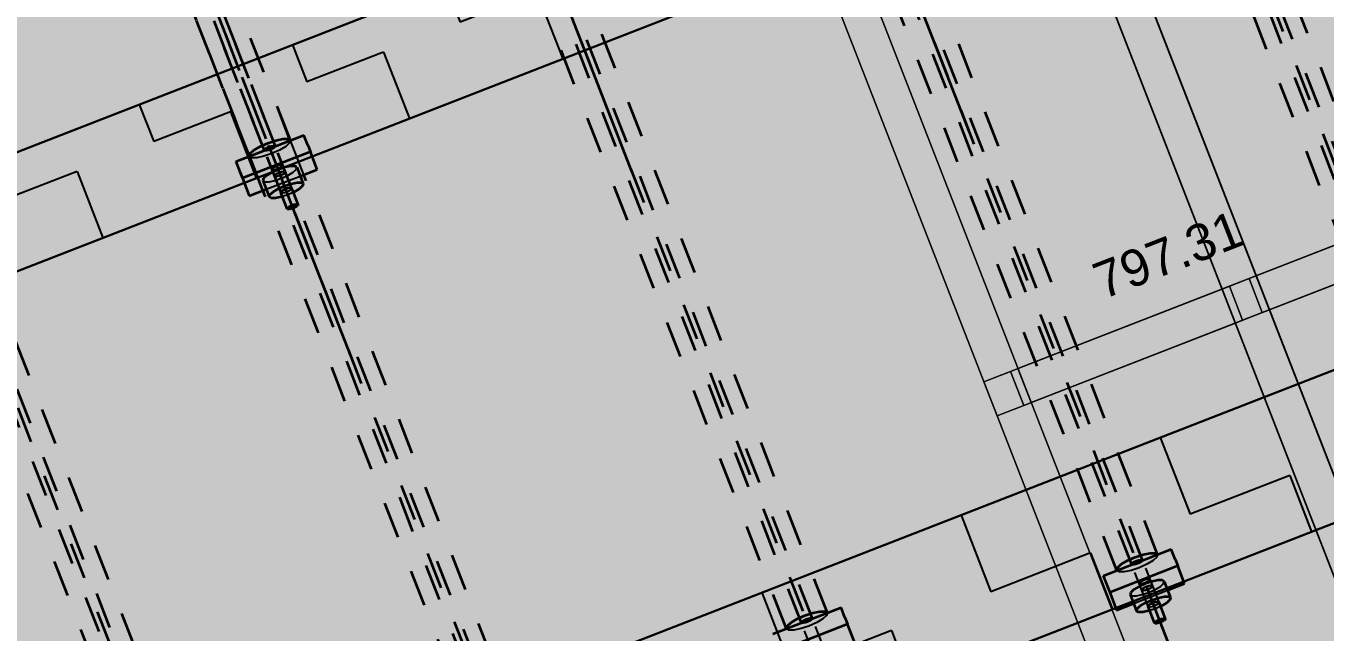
# Model space of a CAD drawing. Header units: metres. Extents: x 2688466 to 2688595, y 1221626 to 1221756.
# Drawn here: x 2688518.022 to 2688521.577, y 1221713.73 to 1221715.39 of the extents above; entities that cross this region are included whole.
import ezdxf

# ---------------------------------------------------------------- set-up
doc = ezdxf.new("R2010")
doc.units = ezdxf.units.M
doc.linetypes.add('AUSGEZOGEN', pattern=[0])
doc.linetypes.add('VERDECKT2_S2', pattern=[0.15, 0.1, -0.05])
for name, color, linetype, lineweight in [('Beton Ansicht', 7, 'AUSGEZOGEN', 35), ('Schnittbeschriftung', 7, 'AUSGEZOGEN', 50), ('Standard', 7, 'AUSGEZOGEN', 13), ('Text Decke', 7, 'AUSGEZOGEN', 25)]:
    doc.layers.add(name, color=color, linetype=linetype, lineweight=lineweight)
doc.styles.add('ARIAL', font='arial.ttf')

# ---------------------------------------------------------------- blocks, each defined once
blk = doc.blocks.new('Kran parametrisch_$F1')
at = {"layer": 'Standard', "color": 1, "linetype": 'AUSGEZOGEN', "lineweight": 18, "transparency": 33554687}
for points in [[(-0.75, -1), (-0.65, -1), (-0.65, 50), (-0.75, 50)], [(-0.65, -1), (-0.75, -1), (-0.75, 50), (-0.65, 50)], [(-0.75, -1), (-0.75, 50), (-0.75, 50), (-0.75, -1)], [(-0.65, 50), (-0.65, -1), (-0.65, -1), (-0.65, 50)], [(-0.05, -1), (0.05, -1), (0.05, 50), (-0.05, 50)], [(0.05, -1), (-0.05, -1), (-0.05, 50), (0.05, 50)], [(-0.05, -1), (-0.05, 50), (-0.05, 50), (-0.05, -1)], [(-0.05, -1), (0.05, -1), (0.05, 50), (-0.05, 50)], [(0.05, -1), (-0.05, -1), (-0.05, 50), (0.05, 50)], [(-0.05, -1), (-0.05, 50), (-0.05, 50), (-0.05, -1)], [(0.05, 50), (0.05, -1), (0.05, -1), (0.05, 50)], [(0.05, 50), (0.05, -1), (0.05, -1), (0.05, 50)], [(0.05, 0), (-0.05, 0), (-0.05, 33.3333), (0.05, 33.3333)], [(-0.05, 0), (-0.05, -0.0119), (-0.05, 33.3214), (-0.05, 33.3333)], [(-0.05, -0.0119), (0.05, -0.0119), (0.05, 33.3214), (-0.05, 33.3214)], [(0.05, -0.0119), (0.05, 0), (0.05, 33.3333), (0.05, 33.3214)], [(-0.75, 25.5), (-0.6711, 25.5), (-0.6711, 25.6), (-0.75, 25.6)], [(-0.05, 25.6), (-0.05, 25.5), (-0.75, 25.5), (-0.75, 25.6)], [(0.0289, 25.6), (-0.05, 25.6), (-0.75, 25.6), (-0.6711, 25.6)], [(0.0289, 25.5), (0.0289, 25.6), (-0.6711, 25.6), (-0.6711, 25.5)], [(-0.65, 25.5), (0.65, 25.5), (0.65, 25.6), (-0.65, 25.6)], [(0.65, 25.5), (-0.65, 25.5), (-0.65, 25.6), (0.65, 25.6)], [(-0.65, 25.6), (0.65, 25.6), (0.65, 25.6), (-0.65, 25.6)], [(-0.65, 25.5), (-0.65, 25.6), (-0.65, 25.6), (-0.65, 25.5)], [(0.0289, 25.5), (-0.05, 25.5), (-0.05, 25.6), (0.0289, 25.6)], [(0.05, 25.5), (-0.0289, 25.5), (-0.0289, 25.6), (0.05, 25.6)], [(0.6711, 25.6), (0.75, 25.6), (0.05, 25.6), (-0.0289, 25.6)], [(0.6711, 25.5), (0.6711, 25.6), (-0.0289, 25.6), (-0.0289, 25.5)], [(0.75, 25.6), (0.75, 25.5), (0.05, 25.5), (0.05, 25.6)], [(-0.05, 25.5), (0.0289, 25.5), (-0.6711, 25.5), (-0.75, 25.5)], [(0.65, 25.5), (-0.65, 25.5), (-0.65, 25.5), (0.65, 25.5)], [(0.75, 25.5), (0.6711, 25.5), (-0.0289, 25.5), (0.05, 25.5)]]:
    blk.add_lwpolyline(points, close=True, dxfattribs=at)

msp = doc.modelspace()

# ---------------------------------------------------------------- hatches: boundary and pattern name
at = {"layer": 'Beton Ansicht', "linetype": 'AUSGEZOGEN', "lineweight": 13, "true_color": 0xd2d2a5, "transparency": 33554687}
for points in [[(2688518.7932, 1221715.0631), (2688518.7824, 1221715.091), (2688518.596, 1221715.0184), (2688518.6068, 1221714.9906)], [(2688518.6068, 1221714.9906), (2688518.6139, 1221714.9726), (2688518.8002, 1221715.0451), (2688518.7932, 1221715.0631)], [(2688518.6139, 1221714.9726), (2688518.6326, 1221714.9243), (2688518.6792, 1221714.9425), (2688518.6698, 1221714.9666), (2688518.6716, 1221714.9726), (2688518.6802, 1221714.9804), (2688518.6943, 1221714.9889), (2688518.7117, 1221714.9968), (2688518.7299, 1221715.0028), (2688518.7461, 1221715.0061), (2688518.7577, 1221715.0061), (2688518.763, 1221715.0029), (2688518.7724, 1221714.9788), (2688518.819, 1221714.9969), (2688518.8002, 1221715.0451)]]:
    msp.add_hatch(color=9, dxfattribs=at).paths.add_polyline_path(points)
at = {"layer": 'Beton Ansicht', "linetype": 'AUSGEZOGEN', "lineweight": 13, "transparency": 33554687}
for points in [[(2688518.6748, 1221715.0508), (2688518.6743, 1221715.0489), (2688518.6754, 1221715.0493)], [(2688518.6776, 1221715.0533), (2688518.6748, 1221715.0508), (2688518.6754, 1221715.0493), (2688518.6786, 1221715.0506)], [(2688518.6821, 1221715.056), (2688518.6776, 1221715.0533), (2688518.6786, 1221715.0506), (2688518.6835, 1221715.0525)], [(2688518.6877, 1221715.0586), (2688518.6821, 1221715.056), (2688518.6835, 1221715.0525), (2688518.6892, 1221715.0547)], [(2688518.6935, 1221715.0605), (2688518.6877, 1221715.0586), (2688518.6892, 1221715.0547), (2688518.6949, 1221715.0569)], [(2688518.6987, 1221715.0615), (2688518.6935, 1221715.0605), (2688518.6949, 1221715.0569), (2688518.6997, 1221715.0588)], [(2688518.7024, 1221715.0615), (2688518.6987, 1221715.0615), (2688518.6997, 1221715.0588), (2688518.703, 1221715.0601)], [(2688518.7041, 1221715.0605), (2688518.7024, 1221715.0615), (2688518.703, 1221715.0601)], [(2688518.6874, 1221714.9216), (2688518.6891, 1221714.9276), (2688518.6716, 1221714.9726), (2688518.6698, 1221714.9666)], [(2688518.6891, 1221714.9276), (2688518.6977, 1221714.9354), (2688518.6802, 1221714.9804), (2688518.6716, 1221714.9726)], [(2688518.6977, 1221714.9354), (2688518.7118, 1221714.9439), (2688518.6943, 1221714.9889), (2688518.6802, 1221714.9804)], [(2688518.7118, 1221714.9439), (2688518.7293, 1221714.9518), (2688518.7117, 1221714.9968), (2688518.6943, 1221714.9889)], [(2688518.7293, 1221714.9518), (2688518.7474, 1221714.9578), (2688518.7299, 1221715.0028), (2688518.7117, 1221714.9968)], [(2688518.7474, 1221714.9578), (2688518.7636, 1221714.9611), (2688518.7461, 1221715.0061), (2688518.7299, 1221715.0028)], [(2688518.7636, 1221714.9611), (2688518.7752, 1221714.9611), (2688518.7577, 1221715.0061), (2688518.7461, 1221715.0061)], [(2688518.7752, 1221714.9611), (2688518.7805, 1221714.9579), (2688518.763, 1221715.0029), (2688518.7577, 1221715.0061)], [(2688518.7561, 1221714.9355), (2688518.7702, 1221714.944), (2688518.7788, 1221714.9519), (2688518.7805, 1221714.9579), (2688518.7752, 1221714.9611), (2688518.7636, 1221714.9611), (2688518.7474, 1221714.9578), (2688518.7293, 1221714.9518), (2688518.7118, 1221714.9439), (2688518.6977, 1221714.9354), (2688518.6891, 1221714.9276), (2688518.6874, 1221714.9216), (2688518.6927, 1221714.9184), (2688518.7043, 1221714.9184), (2688518.7205, 1221714.9216), (2688518.7234, 1221714.9226), (2688518.719, 1221714.9339), (2688518.7196, 1221714.9358), (2688518.7224, 1221714.9384), (2688518.7269, 1221714.9411), (2688518.7325, 1221714.9436), (2688518.7383, 1221714.9455), (2688518.7434, 1221714.9466), (2688518.7472, 1221714.9466), (2688518.7489, 1221714.9455), (2688518.7533, 1221714.9342)], [(2688518.7371, 1221714.8908), (2688518.7399, 1221714.8934), (2688518.7224, 1221714.9384), (2688518.7196, 1221714.9358)], [(2688518.7399, 1221714.8934), (2688518.7444, 1221714.8961), (2688518.7269, 1221714.9411), (2688518.7224, 1221714.9384)], [(2688518.7444, 1221714.8961), (2688518.75, 1221714.8986), (2688518.7325, 1221714.9436), (2688518.7269, 1221714.9411)], [(2688518.75, 1221714.8986), (2688518.7558, 1221714.9005), (2688518.7383, 1221714.9455), (2688518.7325, 1221714.9436)], [(2688518.7558, 1221714.9005), (2688518.761, 1221714.9016), (2688518.7434, 1221714.9466), (2688518.7383, 1221714.9455)], [(2688518.761, 1221714.9016), (2688518.7647, 1221714.9016), (2688518.7472, 1221714.9466), (2688518.7434, 1221714.9466)], [(2688518.7647, 1221714.9016), (2688518.7664, 1221714.9005), (2688518.7489, 1221714.9455), (2688518.7472, 1221714.9466)], [(2688518.7366, 1221714.8889), (2688518.7371, 1221714.8908), (2688518.7196, 1221714.9358), (2688518.719, 1221714.9339)], [(2688518.7631, 1221714.8961), (2688518.7658, 1221714.8986), (2688518.7664, 1221714.9005), (2688518.7647, 1221714.9016), (2688518.761, 1221714.9016), (2688518.7558, 1221714.9005), (2688518.75, 1221714.8986), (2688518.7444, 1221714.8961), (2688518.7399, 1221714.8934), (2688518.7371, 1221714.8908), (2688518.7366, 1221714.8889), (2688518.7383, 1221714.8879), (2688518.742, 1221714.8879), (2688518.7472, 1221714.8889), (2688518.753, 1221714.8909), (2688518.7586, 1221714.8934)], [(2688521.0484, 1221713.9171), (2688521.0478, 1221713.9152), (2688521.0489, 1221713.9157)], [(2688521.0511, 1221713.9196), (2688521.0484, 1221713.9171), (2688521.0489, 1221713.9157), (2688521.0522, 1221713.9169)], [(2688521.0556, 1221713.9224), (2688521.0511, 1221713.9196), (2688521.0522, 1221713.9169), (2688521.057, 1221713.9188)], [(2688521.0612, 1221713.9249), (2688521.0556, 1221713.9224), (2688521.057, 1221713.9188), (2688521.0627, 1221713.921)], [(2688521.067, 1221713.9268), (2688521.0612, 1221713.9249), (2688521.0627, 1221713.921), (2688521.0684, 1221713.9232)], [(2688521.0722, 1221713.9279), (2688521.067, 1221713.9268), (2688521.0684, 1221713.9232), (2688521.0733, 1221713.9251)], [(2688521.0759, 1221713.9279), (2688521.0722, 1221713.9279), (2688521.0733, 1221713.9251), (2688521.0765, 1221713.9264)], [(2688521.0776, 1221713.9268), (2688521.0759, 1221713.9279), (2688521.0765, 1221713.9264)], [(2688521.121, 1221713.8241), (2688521.1371, 1221713.8274), (2688521.1196, 1221713.8724), (2688521.1035, 1221713.8691)], [(2688521.1371, 1221713.8274), (2688521.1487, 1221713.8274), (2688521.1312, 1221713.8724), (2688521.1196, 1221713.8724)], [(2688521.1487, 1221713.8274), (2688521.1541, 1221713.8242), (2688521.1366, 1221713.8692), (2688521.1312, 1221713.8724)], [(2688521.0609, 1221713.7879), (2688521.0626, 1221713.7939), (2688521.0451, 1221713.8389), (2688521.0434, 1221713.8329)], [(2688521.0626, 1221713.7939), (2688521.0712, 1221713.8018), (2688521.0537, 1221713.8468), (2688521.0451, 1221713.8389)], [(2688521.0712, 1221713.8018), (2688521.0853, 1221713.8103), (2688521.0678, 1221713.8553), (2688521.0537, 1221713.8468)], [(2688521.0853, 1221713.8103), (2688521.1028, 1221713.8181), (2688521.0853, 1221713.8631), (2688521.0678, 1221713.8553)], [(2688521.1028, 1221713.8181), (2688521.121, 1221713.8241), (2688521.1035, 1221713.8691), (2688521.0853, 1221713.8631)], [(2688521.1297, 1221713.8019), (2688521.1438, 1221713.8104), (2688521.1523, 1221713.8182), (2688521.1541, 1221713.8242), (2688521.1487, 1221713.8274), (2688521.1371, 1221713.8274), (2688521.121, 1221713.8241), (2688521.1028, 1221713.8181), (2688521.0853, 1221713.8103), (2688521.0712, 1221713.8018), (2688521.0626, 1221713.7939), (2688521.0609, 1221713.7879), (2688521.0662, 1221713.7847), (2688521.0779, 1221713.7847), (2688521.094, 1221713.788), (2688521.097, 1221713.789), (2688521.0926, 1221713.8002), (2688521.0931, 1221713.8022), (2688521.0959, 1221713.8047), (2688521.1004, 1221713.8074), (2688521.106, 1221713.8099), (2688521.1118, 1221713.8118), (2688521.117, 1221713.8129), (2688521.1207, 1221713.8129), (2688521.1224, 1221713.8119), (2688521.1268, 1221713.8006)], [(2688521.1101, 1221713.7552), (2688521.1107, 1221713.7572), (2688521.0931, 1221713.8022), (2688521.0926, 1221713.8002)], [(2688521.1107, 1221713.7572), (2688521.1134, 1221713.7597), (2688521.0959, 1221713.8047), (2688521.0931, 1221713.8022)], [(2688521.1134, 1221713.7597), (2688521.1179, 1221713.7624), (2688521.1004, 1221713.8074), (2688521.0959, 1221713.8047)], [(2688521.1179, 1221713.7624), (2688521.1235, 1221713.7649), (2688521.106, 1221713.8099), (2688521.1004, 1221713.8074)], [(2688521.1235, 1221713.7649), (2688521.1293, 1221713.7668), (2688521.1118, 1221713.8118), (2688521.106, 1221713.8099)], [(2688521.1293, 1221713.7668), (2688521.1345, 1221713.7679), (2688521.117, 1221713.8129), (2688521.1118, 1221713.8118)], [(2688521.1345, 1221713.7679), (2688521.1382, 1221713.7679), (2688521.1207, 1221713.8129), (2688521.117, 1221713.8129)], [(2688521.1382, 1221713.7679), (2688521.1399, 1221713.7669), (2688521.1224, 1221713.8119), (2688521.1207, 1221713.8129)], [(2688520.1574, 1221713.7652), (2688520.1518, 1221713.7627), (2688520.1532, 1221713.7592), (2688520.1589, 1221713.7614)], [(2688520.1632, 1221713.7672), (2688520.1574, 1221713.7652), (2688520.1589, 1221713.7614), (2688520.1646, 1221713.7636)], [(2688520.1684, 1221713.7682), (2688520.1632, 1221713.7672), (2688520.1646, 1221713.7636), (2688520.1694, 1221713.7655)], [(2688520.1721, 1221713.7682), (2688520.1684, 1221713.7682), (2688520.1694, 1221713.7655), (2688520.1727, 1221713.7667)], [(2688520.1738, 1221713.7672), (2688520.1721, 1221713.7682), (2688520.1727, 1221713.7667)], [(2688521.1366, 1221713.7624), (2688521.1394, 1221713.7649), (2688521.1399, 1221713.7669), (2688521.1382, 1221713.7679), (2688521.1345, 1221713.7679), (2688521.1293, 1221713.7668), (2688521.1235, 1221713.7649), (2688521.1179, 1221713.7624), (2688521.1134, 1221713.7597), (2688521.1107, 1221713.7572), (2688521.1101, 1221713.7552), (2688521.1118, 1221713.7542), (2688521.1155, 1221713.7542), (2688521.1207, 1221713.7553), (2688521.1265, 1221713.7572), (2688521.1321, 1221713.7597)], [(2688520.1445, 1221713.7575), (2688520.144, 1221713.7556), (2688520.1451, 1221713.756)], [(2688520.1473, 1221713.76), (2688520.1445, 1221713.7575), (2688520.1451, 1221713.756), (2688520.1483, 1221713.7573)], [(2688520.1518, 1221713.7627), (2688520.1473, 1221713.76), (2688520.1483, 1221713.7573), (2688520.1532, 1221713.7592)]]:
    msp.add_hatch(color=5, dxfattribs=at).paths.add_polyline_path(points)
at = {"layer": 'Beton Ansicht', "linetype": 'AUSGEZOGEN', "lineweight": 13, "true_color": 0x3c1e69, "transparency": 33554687}
for points in [[(2688521.1667, 1221713.9295), (2688521.1559, 1221713.9573), (2688520.9695, 1221713.8847), (2688520.9804, 1221713.8569)], [(2688520.9804, 1221713.8569), (2688520.9874, 1221713.8389), (2688521.1738, 1221713.9115), (2688521.1667, 1221713.9295)], [(2688520.9874, 1221713.8389), (2688521.0062, 1221713.7907), (2688521.0528, 1221713.8088), (2688521.0434, 1221713.8329), (2688521.0451, 1221713.8389), (2688521.0537, 1221713.8468), (2688521.0678, 1221713.8553), (2688521.0853, 1221713.8631), (2688521.1035, 1221713.8691), (2688521.1196, 1221713.8724), (2688521.1312, 1221713.8724), (2688521.1366, 1221713.8692), (2688521.1459, 1221713.8451), (2688521.1925, 1221713.8632), (2688521.1738, 1221713.9115)], [(2688520.2629, 1221713.7698), (2688520.2521, 1221713.7977), (2688520.0657, 1221713.7251), (2688520.0765, 1221713.6972)], [(2688520.0765, 1221713.6972), (2688520.0836, 1221713.6792), (2688520.2699, 1221713.7518), (2688520.2629, 1221713.7698)], [(2688520.0836, 1221713.6792), (2688520.1023, 1221713.631), (2688520.1489, 1221713.6491), (2688520.1395, 1221713.6733), (2688520.1413, 1221713.6793), (2688520.1499, 1221713.6871), (2688520.164, 1221713.6956), (2688520.1814, 1221713.7035), (2688520.1996, 1221713.7095), (2688520.2158, 1221713.7128), (2688520.2274, 1221713.7128), (2688520.2327, 1221713.7096), (2688520.2421, 1221713.6854), (2688520.2887, 1221713.7036), (2688520.2699, 1221713.7518)]]:
    msp.add_hatch(color=199, dxfattribs=at).paths.add_polyline_path(points)
at = {"layer": 'Standard', "linetype": 'AUSGEZOGEN', "lineweight": 13, "transparency": 33554559}
h = msp.add_hatch(color=7, dxfattribs=at)
h.set_gradient(color1=(199, 199, 199), color2=(199, 199, 199), one_color=1)
h.paths.add_polyline_path([(2688524.0481, 1221722.5136), (2688523.0204, 1221725.1523), (2688510.7203, 1221720.3619), (2688513.256, 1221713.851), (2688516.9486, 1221715.2891), (2688517.1695, 1221714.7219), (2688524.6588, 1221717.6386), (2688522.9298, 1221722.0782)], flags=0)
h = msp.add_hatch(color=7, dxfattribs=at)
h.set_gradient(color1=(140, 255, 140), color2=(140, 255, 140), one_color=1)
h.paths.add_polyline_path([(2688525.0461, 1221717.7465), (2688524.6588, 1221717.6386), (2688517.1695, 1221714.7219), (2688516.9965, 1221714.3283), (2688526.2135, 1221717.9179), (2688526.1177, 1221718.1639)], flags=0)
at = {"layer": 'Standard', "linetype": 'AUSGEZOGEN', "lineweight": 25, "transparency": 33554687}
h = msp.add_hatch(dxfattribs=at)
h.set_pattern_fill('MUSTER', scale=0.225, angle=201.28, style=0, pattern_type=2)
h.set_pattern_definition([(201.28, (2688527.788, 1221730.57237), (-0.1280007, -0.2913174), [0.225, -0.225]), (291.28, (2688527.788, 1221730.57237), (0.2913174, -0.1280007), [0.225, -0.225])])
h.paths.add_polyline_path([(2688517.1695, 1221714.7219), (2688516.9965, 1221714.3283), (2688526.2135, 1221717.9179), (2688526.1177, 1221718.1639), (2688526.1177, 1221718.1639), (2688525.0461, 1221717.7465), (2688524.6588, 1221717.6386)], flags=0)
at = {"layer": 'Standard', "linetype": 'AUSGEZOGEN', "lineweight": 13, "transparency": 33554559}
h = msp.add_hatch(color=7, dxfattribs=at)
h.set_gradient(color1=(199, 199, 199), color2=(199, 199, 199), one_color=1)
h.paths.add_polyline_path([(2688516.9965, 1221714.3283), (2688517.5559, 1221712.8921), (2688518.9734, 1221713.4442), (2688518.98, 1221713.4274), (2688526.7794, 1221716.4649), (2688526.2135, 1221717.9179)], flags=0)
at = {"layer": 'Standard', "linetype": 'AUSGEZOGEN', "lineweight": 25, "transparency": 33554687}
h = msp.add_hatch(dxfattribs=at)
h.set_pattern_fill('MUSTER', scale=0.2925, angle=201.28, style=0, pattern_type=2)
h.set_pattern_definition([(201.28, (2688527.7112, 1221730.39757), (-0.166401, -0.3787126), [0.2925, -0.2925]), (291.28, (2688527.7112, 1221730.39757), (0.3787126, -0.166401), [0.2925, -0.2925])])
h.paths.add_polyline_path([(2688517.3233, 1221712.3629), (2688526.9211, 1221716.1008), (2688526.7794, 1221716.4649), (2688518.98, 1221713.4274), (2688518.9734, 1221713.4442), (2688517.5559, 1221712.8921)], flags=0)
at = {"layer": 'Standard', "linetype": 'AUSGEZOGEN', "lineweight": 13, "transparency": 33554559}
h = msp.add_hatch(color=7, dxfattribs=at)
h.set_gradient(color1=(140, 255, 140), color2=(140, 255, 140), one_color=1)
h.paths.add_polyline_path([(2688518.98, 1221713.4274), (2688519.1218, 1221713.0633), (2688526.9211, 1221716.1008), (2688526.7794, 1221716.4649)], flags=0)
h = msp.add_hatch(color=7, dxfattribs=at)
h.set_gradient(color1=(199, 199, 199), color2=(199, 199, 199), one_color=1)
h.paths.add_polyline_path([(2688519.1218, 1221713.0633), (2688520.3447, 1221709.9231), (2688528.1442, 1221712.9605), (2688526.9211, 1221716.1008)], flags=0)

# ---------------------------------------------------------------- linework, layer by layer
at = {"layer": 'Beton Ansicht', "linetype": 'VERDECKT2_S2', "lineweight": 35, "transparency": 33554687}
for p, q in [((2688518.7515, 1221714.8947), (2688515.8792, 1221722.2698)), ((2688518.7041, 1221715.0605), (2688515.8998, 1221722.2611)), ((2688518.7451, 1221715.0765), (2688515.9408, 1221722.2771)), ((2688518.6333, 1221715.0329), (2688515.829, 1221722.2335)), ((2688518.6743, 1221715.0489), (2688515.87, 1221722.2495)), ((2688521.8979, 1221714.256), (2688519.5571, 1221720.2665)), ((2688521.8207, 1221714.4102), (2688519.7175, 1221719.8107)), ((2688521.8505, 1221714.4218), (2688519.7473, 1221719.8223)), ((2688521.125, 1221713.7611), (2688518.7842, 1221719.7715)), ((2688520.2212, 1221713.6014), (2688517.8804, 1221719.6119)), ((2688521.0478, 1221713.9152), (2688518.9446, 1221719.3157)), ((2688521.0776, 1221713.9268), (2688518.9744, 1221719.3273)), ((2688520.1738, 1221713.7672), (2688518.0706, 1221719.1676)), ((2688520.144, 1221713.7556), (2688518.0407, 1221719.156)), ((2688519.4483, 1221713.1064), (2688517.1075, 1221719.1169)), ((2688518.5444, 1221712.9468), (2688516.2036, 1221718.9572)), ((2688519.4009, 1221713.2722), (2688517.2976, 1221718.6726)), ((2688518.7454, 1221715.0766), (2688517.3386, 1221718.6886)), ((2688518.6702, 1221714.939), (2688517.2268, 1221718.6451)), ((2688519.3711, 1221713.2606), (2688517.2678, 1221718.661)), ((2688518.512, 1221712.986), (2688516.364, 1221718.5014)), ((2688518.5418, 1221712.9976), (2688516.3938, 1221718.513)), ((2688521.8915, 1221714.4378), (2688521.1982, 1221716.2181)), ((2688521.7797, 1221714.3942), (2688521.0864, 1221716.1746)), ((2688521.1186, 1221713.9428), (2688520.4588, 1221715.6371)), ((2688521.0068, 1221713.8993), (2688520.3469, 1221715.5936)), ((2688520.2148, 1221713.7832), (2688519.5214, 1221715.5635)), ((2688520.103, 1221713.7396), (2688519.4096, 1221715.5199)), ((2688519.4419, 1221713.2882), (2688518.782, 1221714.9825)), ((2688519.3301, 1221713.2446), (2688518.6702, 1221714.939)), ((2688518.5381, 1221713.1285), (2688517.8447, 1221714.9088)), ((2688518.4262, 1221713.085), (2688517.7329, 1221714.8653))]:
    msp.add_line(p, q, dxfattribs=at)
at = {"layer": 'Beton Ansicht', "linetype": 'AUSGEZOGEN', "lineweight": 35, "transparency": 33554687}
for p, q in [((2688520.6035, 1221715.0993), (2688520.4282, 1221715.5494)), ((2688519.6794, 1221714.9917), (2688519.5042, 1221715.4417)), ((2688518.596, 1221715.0184), (2688518.7824, 1221715.091)), ((2688518.7054, 1221715.0764), (2688518.7247, 1221715.0803)), ((2688518.7247, 1221715.0803), (2688518.7387, 1221715.0804)), ((2688518.7387, 1221715.0804), (2688518.7451, 1221715.0765)), ((2688518.7932, 1221715.0631), (2688518.7824, 1221715.091)), ((2688518.8002, 1221715.0451), (2688518.6139, 1221714.9726)), ((2688518.6354, 1221715.0401), (2688518.6457, 1221715.0495)), ((2688518.6457, 1221715.0495), (2688518.6626, 1221715.0597)), ((2688518.6626, 1221715.0597), (2688518.6835, 1221715.0692)), ((2688518.6743, 1221715.0489), (2688518.6748, 1221715.0508)), ((2688518.6748, 1221715.0508), (2688518.6776, 1221715.0533)), ((2688518.6776, 1221715.0533), (2688518.6821, 1221715.056)), ((2688518.6821, 1221715.056), (2688518.6877, 1221715.0586)), ((2688518.6835, 1221715.0692), (2688518.7054, 1221715.0764)), ((2688518.6877, 1221715.0586), (2688518.6935, 1221715.0605)), ((2688518.6935, 1221715.0605), (2688518.6987, 1221715.0615)), ((2688518.6987, 1221715.0615), (2688518.7024, 1221715.0615)), ((2688518.7024, 1221715.0615), (2688518.7041, 1221715.0605)), ((2688518.7932, 1221715.0631), (2688518.8002, 1221715.0451)), ((2688518.819, 1221714.9969), (2688518.8002, 1221715.0451)), ((2688518.596, 1221715.0184), (2688518.6068, 1221714.9906)), ((2688518.6333, 1221715.0329), (2688518.6354, 1221715.0401)), ((2688518.6068, 1221714.9906), (2688518.6139, 1221714.9726)), ((2688518.6139, 1221714.9726), (2688518.6326, 1221714.9243)), ((2688518.6716, 1221714.9726), (2688518.6698, 1221714.9666)), ((2688518.6802, 1221714.9804), (2688518.6716, 1221714.9726)), ((2688518.6943, 1221714.9889), (2688518.6802, 1221714.9804)), ((2688518.7117, 1221714.9968), (2688518.6943, 1221714.9889)), ((2688518.7299, 1221715.0028), (2688518.7117, 1221714.9968)), ((2688518.7461, 1221715.0061), (2688518.7299, 1221715.0028)), ((2688518.7577, 1221715.0061), (2688518.7461, 1221715.0061)), ((2688518.763, 1221715.0029), (2688518.7577, 1221715.0061)), ((2688518.763, 1221715.0029), (2688518.7805, 1221714.9579)), ((2688518.7724, 1221714.9788), (2688518.819, 1221714.9969)), ((2688518.6326, 1221714.9243), (2688518.6792, 1221714.9425)), ((2688518.6698, 1221714.9666), (2688518.6874, 1221714.9216)), ((2688518.6977, 1221714.9354), (2688518.7118, 1221714.9439)), ((2688518.7118, 1221714.9439), (2688518.7293, 1221714.9518)), ((2688518.7224, 1221714.9384), (2688518.7196, 1221714.9358)), ((2688518.7269, 1221714.9411), (2688518.7224, 1221714.9384)), ((2688518.7325, 1221714.9436), (2688518.7269, 1221714.9411)), ((2688518.7293, 1221714.9518), (2688518.7474, 1221714.9578)), ((2688518.7383, 1221714.9455), (2688518.7325, 1221714.9436)), ((2688518.7434, 1221714.9466), (2688518.7383, 1221714.9455)), ((2688518.7472, 1221714.9466), (2688518.7434, 1221714.9466)), ((2688518.7489, 1221714.9455), (2688518.7472, 1221714.9466)), ((2688518.7474, 1221714.9578), (2688518.7636, 1221714.9611)), ((2688518.7664, 1221714.9005), (2688518.7489, 1221714.9455)), ((2688518.7702, 1221714.944), (2688518.7561, 1221714.9355)), ((2688518.7636, 1221714.9611), (2688518.7752, 1221714.9611)), ((2688518.7788, 1221714.9519), (2688518.7702, 1221714.944)), ((2688518.7752, 1221714.9611), (2688518.7805, 1221714.9579)), ((2688518.7805, 1221714.9579), (2688518.7788, 1221714.9519)), ((2688518.6874, 1221714.9216), (2688518.6891, 1221714.9276)), ((2688518.6927, 1221714.9184), (2688518.6874, 1221714.9216)), ((2688518.6891, 1221714.9276), (2688518.6977, 1221714.9354)), ((2688518.7043, 1221714.9184), (2688518.6927, 1221714.9184)), ((2688518.7205, 1221714.9216), (2688518.7043, 1221714.9184)), ((2688518.7196, 1221714.9358), (2688518.719, 1221714.9339)), ((2688518.7366, 1221714.8889), (2688518.719, 1221714.9339)), ((2688518.7234, 1221714.9226), (2688518.7205, 1221714.9216)), ((2688518.75, 1221714.8986), (2688518.7558, 1221714.9005)), ((2688518.7561, 1221714.9355), (2688518.7533, 1221714.9342)), ((2688518.7558, 1221714.9005), (2688518.761, 1221714.9016)), ((2688518.761, 1221714.9016), (2688518.7647, 1221714.9016)), ((2688518.7647, 1221714.9016), (2688518.7664, 1221714.9005)), ((2688518.7664, 1221714.9005), (2688518.7658, 1221714.8986)), ((2688518.7366, 1221714.8889), (2688518.7371, 1221714.8908)), ((2688518.7383, 1221714.8879), (2688518.7366, 1221714.8889)), ((2688518.7371, 1221714.8908), (2688518.7399, 1221714.8934)), ((2688518.742, 1221714.8879), (2688518.7383, 1221714.8879)), ((2688518.7399, 1221714.8934), (2688518.7444, 1221714.8961)), ((2688518.7472, 1221714.8889), (2688518.742, 1221714.8879)), ((2688518.7444, 1221714.8961), (2688518.75, 1221714.8986)), ((2688518.753, 1221714.8909), (2688518.7472, 1221714.8889)), ((2688518.9268, 1221714.4447), (2688518.7515, 1221714.8947)), ((2688518.7586, 1221714.8934), (2688518.753, 1221714.8909)), ((2688518.7631, 1221714.8961), (2688518.7586, 1221714.8934)), ((2688518.7658, 1221714.8986), (2688518.7631, 1221714.8961)), ((2688520.9695, 1221713.8847), (2688521.1559, 1221713.9573)), ((2688521.0571, 1221713.9355), (2688521.0789, 1221713.9427)), ((2688521.0789, 1221713.9427), (2688521.0983, 1221713.9467)), ((2688521.0983, 1221713.9467), (2688521.1122, 1221713.9467)), ((2688521.1122, 1221713.9467), (2688521.1186, 1221713.9428)), ((2688521.1667, 1221713.9295), (2688521.1559, 1221713.9573)), ((2688521.1738, 1221713.9115), (2688520.9874, 1221713.8389)), ((2688521.0068, 1221713.8993), (2688521.0089, 1221713.9064)), ((2688521.0089, 1221713.9064), (2688521.0192, 1221713.9159)), ((2688521.0192, 1221713.9159), (2688521.0361, 1221713.9261)), ((2688521.0361, 1221713.9261), (2688521.0571, 1221713.9355)), ((2688521.0478, 1221713.9152), (2688521.0484, 1221713.9171)), ((2688521.0484, 1221713.9171), (2688521.0511, 1221713.9196)), ((2688521.0511, 1221713.9196), (2688521.0556, 1221713.9224)), ((2688521.0556, 1221713.9224), (2688521.0612, 1221713.9249)), ((2688521.0612, 1221713.9249), (2688521.067, 1221713.9268)), ((2688521.067, 1221713.9268), (2688521.0722, 1221713.9279)), ((2688521.0722, 1221713.9279), (2688521.0759, 1221713.9279)), ((2688521.0759, 1221713.9279), (2688521.0776, 1221713.9268)), ((2688521.1667, 1221713.9295), (2688521.1738, 1221713.9115)), ((2688521.1925, 1221713.8632), (2688521.1738, 1221713.9115)), ((2688520.9695, 1221713.8847), (2688520.9804, 1221713.8569)), ((2688521.1196, 1221713.8724), (2688521.1035, 1221713.8691)), ((2688521.1312, 1221713.8724), (2688521.1196, 1221713.8724)), ((2688521.1366, 1221713.8692), (2688521.1312, 1221713.8724)), ((2688520.9804, 1221713.8569), (2688520.9874, 1221713.8389)), ((2688520.9874, 1221713.8389), (2688521.0062, 1221713.7907)), ((2688521.0451, 1221713.8389), (2688521.0434, 1221713.8329)), ((2688521.0537, 1221713.8468), (2688521.0451, 1221713.8389)), ((2688521.0678, 1221713.8553), (2688521.0537, 1221713.8468)), ((2688521.0853, 1221713.8631), (2688521.0678, 1221713.8553)), ((2688521.1035, 1221713.8691), (2688521.0853, 1221713.8631)), ((2688521.1366, 1221713.8692), (2688521.1541, 1221713.8242)), ((2688521.1459, 1221713.8451), (2688521.1925, 1221713.8632)), ((2688521.0062, 1221713.7907), (2688521.0528, 1221713.8088)), ((2688521.0434, 1221713.8329), (2688521.0609, 1221713.7879)), ((2688521.0626, 1221713.7939), (2688521.0712, 1221713.8018)), ((2688521.0712, 1221713.8018), (2688521.0853, 1221713.8103)), ((2688521.0853, 1221713.8103), (2688521.1028, 1221713.8181)), ((2688521.0931, 1221713.8022), (2688521.0926, 1221713.8002)), ((2688521.1101, 1221713.7552), (2688521.0926, 1221713.8002)), ((2688521.0959, 1221713.8047), (2688521.0931, 1221713.8022)), ((2688521.1004, 1221713.8074), (2688521.0959, 1221713.8047)), ((2688521.106, 1221713.8099), (2688521.1004, 1221713.8074)), ((2688521.1028, 1221713.8181), (2688521.121, 1221713.8241)), ((2688521.1118, 1221713.8118), (2688521.106, 1221713.8099)), ((2688521.117, 1221713.8129), (2688521.1118, 1221713.8118)), ((2688521.1207, 1221713.8129), (2688521.117, 1221713.8129)), ((2688521.1224, 1221713.8119), (2688521.1207, 1221713.8129)), ((2688521.121, 1221713.8241), (2688521.1371, 1221713.8274)), ((2688521.1399, 1221713.7669), (2688521.1224, 1221713.8119)), ((2688521.1297, 1221713.8019), (2688521.1268, 1221713.8006)), ((2688521.1438, 1221713.8104), (2688521.1297, 1221713.8019)), ((2688521.1371, 1221713.8274), (2688521.1487, 1221713.8274)), ((2688521.1523, 1221713.8182), (2688521.1438, 1221713.8104)), ((2688521.1487, 1221713.8274), (2688521.1541, 1221713.8242)), ((2688521.1541, 1221713.8242), (2688521.1523, 1221713.8182)), ((2688520.0657, 1221713.7251), (2688520.2521, 1221713.7977)), ((2688520.1154, 1221713.7562), (2688520.1323, 1221713.7664)), ((2688520.1323, 1221713.7664), (2688520.1532, 1221713.7759)), ((2688520.1518, 1221713.7627), (2688520.1574, 1221713.7652)), ((2688520.1532, 1221713.7759), (2688520.1751, 1221713.7831)), ((2688520.1574, 1221713.7652), (2688520.1632, 1221713.7672)), ((2688520.1632, 1221713.7672), (2688520.1684, 1221713.7682)), ((2688520.1684, 1221713.7682), (2688520.1721, 1221713.7682)), ((2688520.1721, 1221713.7682), (2688520.1738, 1221713.7672)), ((2688520.1751, 1221713.7831), (2688520.1944, 1221713.787)), ((2688520.1944, 1221713.787), (2688520.2084, 1221713.787)), ((2688520.2084, 1221713.787), (2688520.2148, 1221713.7832)), ((2688520.2629, 1221713.7698), (2688520.2521, 1221713.7977)), ((2688520.2629, 1221713.7698), (2688520.2699, 1221713.7518)), ((2688521.0609, 1221713.7879), (2688521.0626, 1221713.7939)), ((2688521.0662, 1221713.7847), (2688521.0609, 1221713.7879)), ((2688521.0779, 1221713.7847), (2688521.0662, 1221713.7847)), ((2688521.094, 1221713.788), (2688521.0779, 1221713.7847)), ((2688521.097, 1221713.789), (2688521.094, 1221713.788)), ((2688521.1179, 1221713.7624), (2688521.1235, 1221713.7649)), ((2688521.1235, 1221713.7649), (2688521.1293, 1221713.7668)), ((2688521.1293, 1221713.7668), (2688521.1345, 1221713.7679)), ((2688521.1345, 1221713.7679), (2688521.1382, 1221713.7679)), ((2688521.1394, 1221713.7649), (2688521.1366, 1221713.7624)), ((2688521.1382, 1221713.7679), (2688521.1399, 1221713.7669)), ((2688521.1399, 1221713.7669), (2688521.1394, 1221713.7649)), ((2688520.2699, 1221713.7518), (2688520.0836, 1221713.6792)), ((2688520.103, 1221713.7396), (2688520.1051, 1221713.7468)), ((2688520.1051, 1221713.7468), (2688520.1154, 1221713.7562)), ((2688520.144, 1221713.7556), (2688520.1445, 1221713.7575)), ((2688520.1445, 1221713.7575), (2688520.1473, 1221713.76)), ((2688520.1473, 1221713.76), (2688520.1518, 1221713.7627)), ((2688520.2887, 1221713.7036), (2688520.2699, 1221713.7518)), ((2688521.1101, 1221713.7552), (2688521.1107, 1221713.7572)), ((2688521.1118, 1221713.7542), (2688521.1101, 1221713.7552)), ((2688521.1107, 1221713.7572), (2688521.1134, 1221713.7597)), ((2688521.1155, 1221713.7542), (2688521.1118, 1221713.7542)), ((2688521.1134, 1221713.7597), (2688521.1179, 1221713.7624)), ((2688521.1207, 1221713.7553), (2688521.1155, 1221713.7542)), ((2688521.1265, 1221713.7572), (2688521.1207, 1221713.7553)), ((2688521.3003, 1221713.311), (2688521.125, 1221713.7611)), ((2688521.1321, 1221713.7597), (2688521.1265, 1221713.7572)), ((2688521.1366, 1221713.7624), (2688521.1321, 1221713.7597))]:
    msp.add_line(p, q, dxfattribs=at)
at = {"layer": 'Beton Ansicht', "linetype": 'VERDECKT2_S2', "lineweight": 25, "transparency": 33554687}
for p, q in [((2688518.676, 1221715.0479), (2688518.6743, 1221715.0489)), ((2688518.719, 1221714.9339), (2688518.6743, 1221715.0489)), ((2688518.6797, 1221715.0479), (2688518.676, 1221715.0479)), ((2688518.6849, 1221715.0489), (2688518.6797, 1221715.0479)), ((2688518.6907, 1221715.0508), (2688518.6849, 1221715.0489)), ((2688518.6963, 1221715.0534), (2688518.6907, 1221715.0508)), ((2688518.7158, 1221715.0497), (2688518.6948, 1221715.0402)), ((2688518.7008, 1221715.0561), (2688518.6963, 1221715.0534)), ((2688518.7035, 1221715.0586), (2688518.7008, 1221715.0561)), ((2688518.7041, 1221715.0605), (2688518.7035, 1221715.0586)), ((2688518.7489, 1221714.9455), (2688518.7041, 1221715.0605)), ((2688518.7327, 1221715.0599), (2688518.7158, 1221715.0497)), ((2688518.743, 1221715.0693), (2688518.7327, 1221715.0599)), ((2688518.7451, 1221715.0765), (2688518.743, 1221715.0693)), ((2688518.782, 1221714.9825), (2688518.7454, 1221715.0766)), ((2688518.6397, 1221715.0291), (2688518.6333, 1221715.0329)), ((2688518.6536, 1221715.0291), (2688518.6397, 1221715.0291)), ((2688518.673, 1221715.033), (2688518.6536, 1221715.0291)), ((2688518.6948, 1221715.0402), (2688518.673, 1221715.033)), ((2688518.7137, 1221715.0085), (2688518.7079, 1221715.0066)), ((2688518.7079, 1221715.0066), (2688518.7137, 1221715.0085)), ((2688518.7189, 1221715.0096), (2688518.7137, 1221715.0085)), ((2688518.7137, 1221715.0085), (2688518.7189, 1221715.0096)), ((2688518.7226, 1221715.0096), (2688518.7189, 1221715.0096)), ((2688518.7189, 1221715.0096), (2688518.7226, 1221715.0096)), ((2688518.7243, 1221715.0085), (2688518.7226, 1221715.0096)), ((2688518.7226, 1221715.0096), (2688518.7243, 1221715.0085)), ((2688518.7238, 1221715.0066), (2688518.7243, 1221715.0085)), ((2688518.7243, 1221715.0085), (2688518.7238, 1221715.0066)), ((2688518.6792, 1221714.9425), (2688518.7724, 1221714.9788)), ((2688518.6951, 1221714.9989), (2688518.6945, 1221714.9969)), ((2688518.6945, 1221714.9969), (2688518.6951, 1221714.9989)), ((2688518.6945, 1221714.9969), (2688518.6962, 1221714.9959)), ((2688518.6962, 1221714.9959), (2688518.6945, 1221714.9969)), ((2688518.6978, 1221715.0014), (2688518.6951, 1221714.9989)), ((2688518.6951, 1221714.9989), (2688518.6978, 1221715.0014)), ((2688518.6962, 1221714.9959), (2688518.6999, 1221714.9959)), ((2688518.6999, 1221714.9959), (2688518.6962, 1221714.9959)), ((2688518.7023, 1221715.0041), (2688518.6978, 1221715.0014)), ((2688518.6978, 1221715.0014), (2688518.7023, 1221715.0041)), ((2688518.6999, 1221714.9959), (2688518.7051, 1221714.997)), ((2688518.7051, 1221714.997), (2688518.6999, 1221714.9959)), ((2688518.7015, 1221714.9789), (2688518.7021, 1221714.9809)), ((2688518.7021, 1221714.9809), (2688518.7015, 1221714.9789)), ((2688518.7032, 1221714.9779), (2688518.7015, 1221714.9789)), ((2688518.7015, 1221714.9789), (2688518.7032, 1221714.9779)), ((2688518.7021, 1221714.9809), (2688518.7048, 1221714.9834)), ((2688518.7048, 1221714.9834), (2688518.7021, 1221714.9809)), ((2688518.7079, 1221715.0066), (2688518.7023, 1221715.0041)), ((2688518.7023, 1221715.0041), (2688518.7079, 1221715.0066)), ((2688518.7029, 1221714.9667), (2688518.7211, 1221714.9727)), ((2688518.707, 1221714.9779), (2688518.7032, 1221714.9779)), ((2688518.7032, 1221714.9779), (2688518.707, 1221714.9779)), ((2688518.7048, 1221714.9834), (2688518.7093, 1221714.9861)), ((2688518.7093, 1221714.9861), (2688518.7048, 1221714.9834)), ((2688518.7051, 1221714.997), (2688518.7109, 1221714.9989)), ((2688518.7109, 1221714.9989), (2688518.7051, 1221714.997)), ((2688518.7121, 1221714.979), (2688518.707, 1221714.9779)), ((2688518.707, 1221714.9779), (2688518.7121, 1221714.979)), ((2688518.7093, 1221714.9861), (2688518.7149, 1221714.9886)), ((2688518.7149, 1221714.9886), (2688518.7093, 1221714.9861)), ((2688518.7109, 1221714.9989), (2688518.7165, 1221715.0014)), ((2688518.7165, 1221715.0014), (2688518.7109, 1221714.9989)), ((2688518.7179, 1221714.9809), (2688518.7121, 1221714.979)), ((2688518.7121, 1221714.979), (2688518.7179, 1221714.9809)), ((2688518.7149, 1221714.9886), (2688518.7207, 1221714.9905)), ((2688518.7207, 1221714.9905), (2688518.7149, 1221714.9886)), ((2688518.7165, 1221715.0014), (2688518.721, 1221715.0041)), ((2688518.721, 1221715.0041), (2688518.7165, 1221715.0014)), ((2688518.7235, 1221714.9834), (2688518.7179, 1221714.9809)), ((2688518.7179, 1221714.9809), (2688518.7235, 1221714.9834)), ((2688518.7207, 1221714.9905), (2688518.7259, 1221714.9916)), ((2688518.7259, 1221714.9916), (2688518.7207, 1221714.9905)), ((2688518.721, 1221715.0041), (2688518.7238, 1221715.0066)), ((2688518.7238, 1221715.0066), (2688518.721, 1221715.0041)), ((2688518.7211, 1221714.9727), (2688518.7386, 1221714.9805)), ((2688518.728, 1221714.9861), (2688518.7235, 1221714.9834)), ((2688518.7235, 1221714.9834), (2688518.728, 1221714.9861)), ((2688518.7259, 1221714.9916), (2688518.7296, 1221714.9916)), ((2688518.7296, 1221714.9916), (2688518.7259, 1221714.9916)), ((2688518.7308, 1221714.9886), (2688518.728, 1221714.9861)), ((2688518.728, 1221714.9861), (2688518.7308, 1221714.9886)), ((2688518.7296, 1221714.9916), (2688518.7313, 1221714.9905)), ((2688518.7313, 1221714.9905), (2688518.7296, 1221714.9916)), ((2688518.7313, 1221714.9905), (2688518.7308, 1221714.9886)), ((2688518.7308, 1221714.9886), (2688518.7313, 1221714.9905)), ((2688518.7386, 1221714.9805), (2688518.7527, 1221714.989)), ((2688518.7527, 1221714.989), (2688518.7613, 1221714.9969)), ((2688518.7613, 1221714.9969), (2688518.763, 1221715.0029)), ((2688518.6698, 1221714.9666), (2688518.6752, 1221714.9634)), ((2688518.6752, 1221714.9634), (2688518.6868, 1221714.9634)), ((2688518.6868, 1221714.9634), (2688518.7029, 1221714.9667)), ((2688518.7355, 1221714.9359), (2688518.7411, 1221714.9384)), ((2688518.7411, 1221714.9384), (2688518.7456, 1221714.9411)), ((2688518.7456, 1221714.9411), (2688518.7483, 1221714.9436)), ((2688518.7483, 1221714.9436), (2688518.7489, 1221714.9455)), ((2688518.719, 1221714.9339), (2688518.7208, 1221714.9329)), ((2688518.7208, 1221714.9329), (2688518.7245, 1221714.9329)), ((2688518.7387, 1221714.9277), (2688518.7234, 1221714.9226)), ((2688518.7245, 1221714.9329), (2688518.7296, 1221714.9339)), ((2688518.7296, 1221714.9339), (2688518.7355, 1221714.9359)), ((2688518.7533, 1221714.9342), (2688518.7387, 1221714.9277)), ((2688521.1186, 1221713.9428), (2688521.1165, 1221713.9356)), ((2688521.0684, 1221713.9066), (2688521.0465, 1221713.8993)), ((2688521.0495, 1221713.9142), (2688521.0478, 1221713.9152)), ((2688521.0926, 1221713.8002), (2688521.0478, 1221713.9152)), ((2688521.0532, 1221713.9142), (2688521.0495, 1221713.9142)), ((2688521.0584, 1221713.9152), (2688521.0532, 1221713.9142)), ((2688521.0642, 1221713.9172), (2688521.0584, 1221713.9152)), ((2688521.0698, 1221713.9197), (2688521.0642, 1221713.9172)), ((2688521.0893, 1221713.916), (2688521.0684, 1221713.9066)), ((2688521.0743, 1221713.9224), (2688521.0698, 1221713.9197)), ((2688521.0771, 1221713.9249), (2688521.0743, 1221713.9224)), ((2688521.0776, 1221713.9268), (2688521.0771, 1221713.9249)), ((2688521.1224, 1221713.8119), (2688521.0776, 1221713.9268)), ((2688521.1062, 1221713.9262), (2688521.0893, 1221713.916)), ((2688521.1165, 1221713.9356), (2688521.1062, 1221713.9262)), ((2688521.0132, 1221713.8954), (2688521.0068, 1221713.8993)), ((2688521.0272, 1221713.8954), (2688521.0132, 1221713.8954)), ((2688521.0465, 1221713.8993), (2688521.0272, 1221713.8954)), ((2688521.0759, 1221713.8704), (2688521.0713, 1221713.8677)), ((2688521.0713, 1221713.8677), (2688521.0759, 1221713.8704)), ((2688521.0815, 1221713.8729), (2688521.0759, 1221713.8704)), ((2688521.0759, 1221713.8704), (2688521.0815, 1221713.8729)), ((2688521.0873, 1221713.8748), (2688521.0815, 1221713.8729)), ((2688521.0815, 1221713.8729), (2688521.0873, 1221713.8748)), ((2688521.0924, 1221713.8759), (2688521.0873, 1221713.8748)), ((2688521.0873, 1221713.8748), (2688521.0924, 1221713.8759)), ((2688521.09, 1221713.8677), (2688521.0946, 1221713.8704)), ((2688521.0946, 1221713.8704), (2688521.09, 1221713.8677)), ((2688521.0962, 1221713.8759), (2688521.0924, 1221713.8759)), ((2688521.0924, 1221713.8759), (2688521.0962, 1221713.8759)), ((2688521.0946, 1221713.8704), (2688521.0973, 1221713.8729)), ((2688521.0973, 1221713.8729), (2688521.0946, 1221713.8704)), ((2688521.0979, 1221713.8749), (2688521.0962, 1221713.8759)), ((2688521.0962, 1221713.8759), (2688521.0979, 1221713.8749)), ((2688521.0973, 1221713.8729), (2688521.0979, 1221713.8749)), ((2688521.0979, 1221713.8749), (2688521.0973, 1221713.8729)), ((2688521.0528, 1221713.8088), (2688521.1459, 1221713.8451)), ((2688521.0686, 1221713.8652), (2688521.068, 1221713.8633)), ((2688521.068, 1221713.8633), (2688521.0686, 1221713.8652)), ((2688521.068, 1221713.8633), (2688521.0698, 1221713.8622)), ((2688521.0698, 1221713.8622), (2688521.068, 1221713.8633)), ((2688521.0713, 1221713.8677), (2688521.0686, 1221713.8652)), ((2688521.0686, 1221713.8652), (2688521.0713, 1221713.8677)), ((2688521.0698, 1221713.8622), (2688521.0735, 1221713.8622)), ((2688521.0735, 1221713.8622), (2688521.0698, 1221713.8622)), ((2688521.0735, 1221713.8622), (2688521.0786, 1221713.8633)), ((2688521.0786, 1221713.8633), (2688521.0735, 1221713.8622)), ((2688521.0751, 1221713.8453), (2688521.0756, 1221713.8472)), ((2688521.0756, 1221713.8472), (2688521.0751, 1221713.8453)), ((2688521.0768, 1221713.8442), (2688521.0751, 1221713.8453)), ((2688521.0751, 1221713.8453), (2688521.0768, 1221713.8442)), ((2688521.0756, 1221713.8472), (2688521.0784, 1221713.8497)), ((2688521.0784, 1221713.8497), (2688521.0756, 1221713.8472)), ((2688521.0765, 1221713.833), (2688521.0947, 1221713.839)), ((2688521.0805, 1221713.8442), (2688521.0768, 1221713.8442)), ((2688521.0768, 1221713.8442), (2688521.0805, 1221713.8442)), ((2688521.0784, 1221713.8497), (2688521.0829, 1221713.8524)), ((2688521.0829, 1221713.8524), (2688521.0784, 1221713.8497)), ((2688521.0786, 1221713.8633), (2688521.0845, 1221713.8652)), ((2688521.0845, 1221713.8652), (2688521.0786, 1221713.8633)), ((2688521.0856, 1221713.8453), (2688521.0805, 1221713.8442)), ((2688521.0805, 1221713.8442), (2688521.0856, 1221713.8453)), ((2688521.0829, 1221713.8524), (2688521.0885, 1221713.8549)), ((2688521.0885, 1221713.8549), (2688521.0829, 1221713.8524)), ((2688521.0845, 1221713.8652), (2688521.09, 1221713.8677)), ((2688521.09, 1221713.8677), (2688521.0845, 1221713.8652)), ((2688521.0915, 1221713.8472), (2688521.0856, 1221713.8453)), ((2688521.0856, 1221713.8453), (2688521.0915, 1221713.8472)), ((2688521.0885, 1221713.8549), (2688521.0943, 1221713.8568)), ((2688521.0943, 1221713.8568), (2688521.0885, 1221713.8549)), ((2688521.0971, 1221713.8497), (2688521.0915, 1221713.8472)), ((2688521.0915, 1221713.8472), (2688521.0971, 1221713.8497)), ((2688521.0943, 1221713.8568), (2688521.0994, 1221713.8579)), ((2688521.0994, 1221713.8579), (2688521.0943, 1221713.8568)), ((2688521.0947, 1221713.839), (2688521.1121, 1221713.8469)), ((2688521.1016, 1221713.8524), (2688521.0971, 1221713.8497)), ((2688521.0971, 1221713.8497), (2688521.1016, 1221713.8524)), ((2688521.0994, 1221713.8579), (2688521.1032, 1221713.8579)), ((2688521.1032, 1221713.8579), (2688521.0994, 1221713.8579)), ((2688521.1043, 1221713.8549), (2688521.1016, 1221713.8524)), ((2688521.1016, 1221713.8524), (2688521.1043, 1221713.8549)), ((2688521.1032, 1221713.8579), (2688521.1049, 1221713.8569)), ((2688521.1049, 1221713.8569), (2688521.1032, 1221713.8579)), ((2688521.1049, 1221713.8569), (2688521.1043, 1221713.8549)), ((2688521.1043, 1221713.8549), (2688521.1049, 1221713.8569)), ((2688521.1121, 1221713.8469), (2688521.1262, 1221713.8554)), ((2688521.1262, 1221713.8554), (2688521.1348, 1221713.8632)), ((2688521.1348, 1221713.8632), (2688521.1366, 1221713.8692)), ((2688521.0434, 1221713.8329), (2688521.0487, 1221713.8297)), ((2688521.0487, 1221713.8297), (2688521.0603, 1221713.8297)), ((2688521.0603, 1221713.8297), (2688521.0765, 1221713.833)), ((2688521.0926, 1221713.8002), (2688521.0943, 1221713.7992)), ((2688521.0943, 1221713.7992), (2688521.098, 1221713.7992)), ((2688521.098, 1221713.7992), (2688521.1032, 1221713.8003)), ((2688521.1032, 1221713.8003), (2688521.109, 1221713.8022)), ((2688521.109, 1221713.8022), (2688521.1146, 1221713.8047)), ((2688521.1268, 1221713.8006), (2688521.1122, 1221713.794)), ((2688521.1146, 1221713.8047), (2688521.1191, 1221713.8074)), ((2688521.1191, 1221713.8074), (2688521.1218, 1221713.8099)), ((2688521.1218, 1221713.8099), (2688521.1224, 1221713.8119)), ((2688520.1732, 1221713.7653), (2688520.1705, 1221713.7628)), ((2688520.1738, 1221713.7672), (2688520.1732, 1221713.7653)), ((2688520.2186, 1221713.6522), (2688520.1738, 1221713.7672)), ((2688520.2024, 1221713.7665), (2688520.1855, 1221713.7563)), ((2688520.2127, 1221713.776), (2688520.2024, 1221713.7665)), ((2688520.2148, 1221713.7832), (2688520.2127, 1221713.776)), ((2688521.1122, 1221713.794), (2688521.097, 1221713.789)), ((2688520.1094, 1221713.7357), (2688520.103, 1221713.7396)), ((2688520.1233, 1221713.7358), (2688520.1094, 1221713.7357)), ((2688520.1427, 1221713.7397), (2688520.1233, 1221713.7358)), ((2688520.1645, 1221713.7469), (2688520.1427, 1221713.7397)), ((2688520.1457, 1221713.7545), (2688520.144, 1221713.7556)), ((2688520.1888, 1221713.6406), (2688520.144, 1221713.7556)), ((2688520.1494, 1221713.7545), (2688520.1457, 1221713.7545)), ((2688520.1546, 1221713.7556), (2688520.1494, 1221713.7545)), ((2688520.1604, 1221713.7575), (2688520.1546, 1221713.7556)), ((2688520.166, 1221713.76), (2688520.1604, 1221713.7575)), ((2688520.1855, 1221713.7563), (2688520.1645, 1221713.7469)), ((2688520.1705, 1221713.7628), (2688520.166, 1221713.76))]:
    msp.add_line(p, q, dxfattribs=at)
at = {"layer": 'Schnittbeschriftung', "color": 7, "linetype": 'AUSGEZOGEN', "lineweight": 25, "transparency": 33554687}
for points in [[(2688513.256, 1221713.851), (2688510.7203, 1221720.3619), (2688523.0204, 1221725.1523), (2688524.0481, 1221722.5136), (2688522.9298, 1221722.0782), (2688524.6588, 1221717.6386), (2688517.1695, 1221714.7219), (2688516.9486, 1221715.2891), (2688513.256, 1221713.851)], [(2688517.1695, 1221714.7219), (2688524.6588, 1221717.6386), (2688525.0461, 1221717.7465), (2688526.1177, 1221718.1639), (2688526.1177, 1221718.1639), (2688526.1358, 1221718.1173), (2688526.2135, 1221717.9179), (2688516.9965, 1221714.3283), (2688517.1695, 1221714.7219)], [(2688516.9965, 1221714.3283), (2688526.2135, 1221717.9179), (2688526.7794, 1221716.4649), (2688518.98, 1221713.4274), (2688518.9734, 1221713.4442), (2688517.5559, 1221712.8921), (2688516.9965, 1221714.3283)], [(2688518.98, 1221713.4274), (2688526.7794, 1221716.4649), (2688526.9211, 1221716.1008), (2688519.1218, 1221713.0633), (2688518.98, 1221713.4274)], [(2688519.1218, 1221713.0633), (2688526.9211, 1221716.1008), (2688528.1442, 1221712.9605), (2688520.3447, 1221709.9231), (2688519.1218, 1221713.0633)]]:
    msp.add_lwpolyline(points, close=True, dxfattribs=at)

# ---------------------------------------------------------------- block references
at = {"layer": 'Text Decke', "color": 7, "linetype": 'AUSGEZOGEN', "lineweight": 18, "transparency": 33554687, "rotation": 21.27874073795148}
msp.add_blockref('Kran parametrisch_$F1', (2688530.6321, 1221690.8328), dxfattribs=at)

# ---------------------------------------------------------------- texts
at = {"layer": 'Schnittbeschriftung', "color": 1, "lineweight": 13, "transparency": 33554687, "insert": (2688521.1661, 1221714.7157), "char_height": 0.1, "width": 0.479312, "attachment_point": 8, "rotation": 21.28, "style": 'ARIAL'}
msp.add_mtext('\\W0.99;797.31', dxfattribs=at)

doc.saveas('drawing.dxf')
